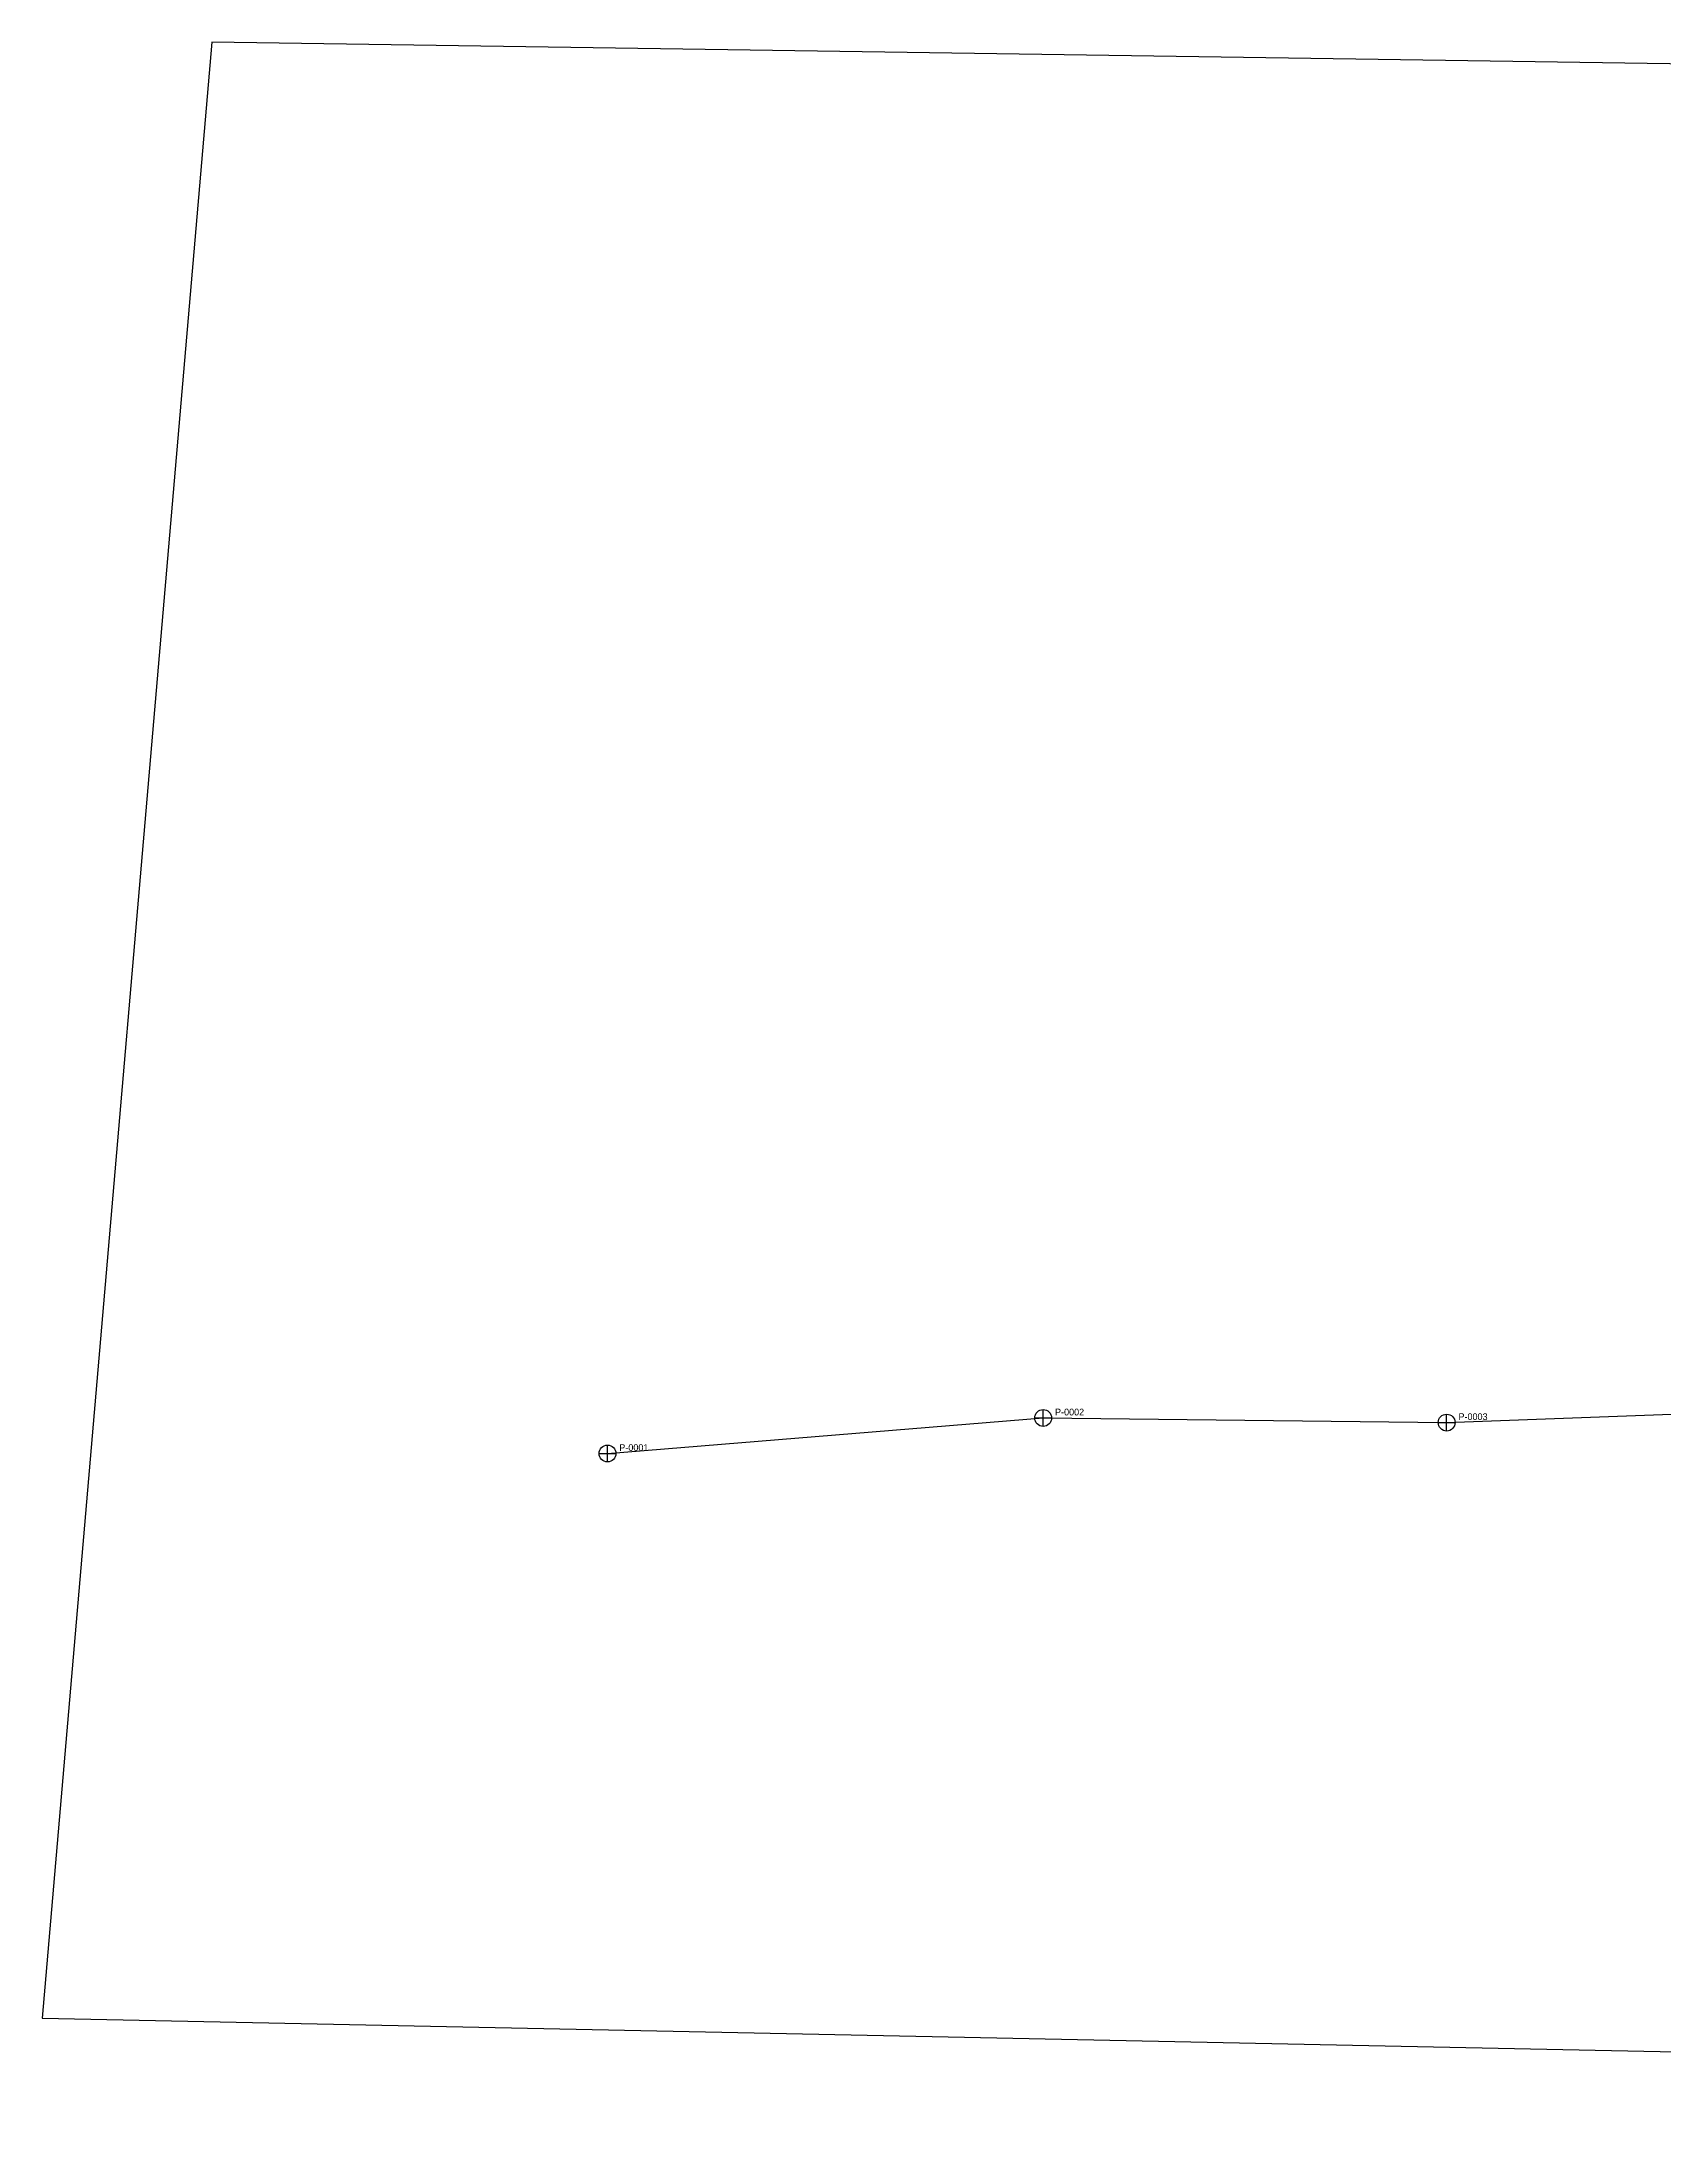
# Model space of a CAD drawing. Extents: x 287088 to 288086, y 1609570 to 1610518.
# Drawn here: x 287087.7 to 287231.9, y 1609936.1 to 1610122.7 of the extents above; entities that cross this region are included whole.
import ezdxf

# ---------------------------------------------------------------- set-up
doc = ezdxf.new("R2010")
doc.units = 0
doc.layers.get('0').update_dxf_attribs({"linetype": 'CONTINUOUS'})
for name, color, linetype in [('EL-MV_LINES', 5, 'CONTINUOUS'), ('EL-POLES', 1, 'CONTINUOUS'), ('EL-SERVICE_AREAS', 3, 'CONTINUOUS')]:
    doc.layers.add(name, color=color, linetype=linetype)

# ---------------------------------------------------------------- blocks, each defined once
blk = doc.blocks.new('POLE')
for p, q in [((-0.75, 0), (0.75, 0)), ((0, -0.75), (0, 0.75))]:
    blk.add_line(p, q)
blk.add_circle((0, 0), 0.75)
blk.add_attdef('POLE_ID', (1.05, 0.225), '', height=0.6)
at = {"flags": 1}
for tag, p in [('GIS_FID', (1.05, -0.675)), ('FEEDER', (1.05, -1.575)), ('MATERIAL', (1.05, -2.475)), ('HEIGHT_M', (1.05, -3.375)), ('POLE_CLASS', (1.05, -4.275)), ('STATUS', (1.05, -5.175)), ('INSTALL_DATE', (1.05, -6.075)), ('BARANGAY', (1.05, -6.975)), ('REMARKS', (1.05, -7.875))]:
    blk.add_attdef(tag, p, '', height=0.6, dxfattribs=at)

msp = doc.modelspace()

# ---------------------------------------------------------------- linework, layer by layer
at = {"layer": 'EL-MV_LINES'}
msp.add_lwpolyline([(287137.989687, 1609997.297724), (287176.70652, 1610000.453654), (287212.554291, 1610000.043385), (287254.898562, 1610001.616462), (287298.507075, 1610001.681345), (287340.798482, 1610004.372755), (287384.677032, 1610006.497163)], dxfattribs=at)
at = {"layer": 'EL-SERVICE_AREAS'}
msp.add_lwpolyline([(287087.749625, 1609947.111168), (287621.086445, 1609936.11171), (287611.01541, 1610115.177919), (287102.823889, 1610122.736378)], close=True, dxfattribs=at)

# ---------------------------------------------------------------- block references
at = {"layer": 'EL-POLES'}
ref = msp.add_blockref('POLE', (287176.70652, 1610000.453654), dxfattribs=at)
ref.add_attrib('POLE_ID', 'P-0002', (287177.75652, 1610000.678654), dxfattribs={"height": 0.6})
ref = msp.add_blockref('POLE', (287212.554291, 1610000.043385), dxfattribs=at)
ref.add_attrib('POLE_ID', 'P-0003', (287213.604291, 1610000.268385), dxfattribs={"height": 0.6})
ref = msp.add_blockref('POLE', (287137.989687, 1609997.297724), dxfattribs=at)
ref.add_attrib('POLE_ID', 'P-0001', (287139.039687, 1609997.522724), dxfattribs={"height": 0.6})

doc.saveas('drawing.dxf')
